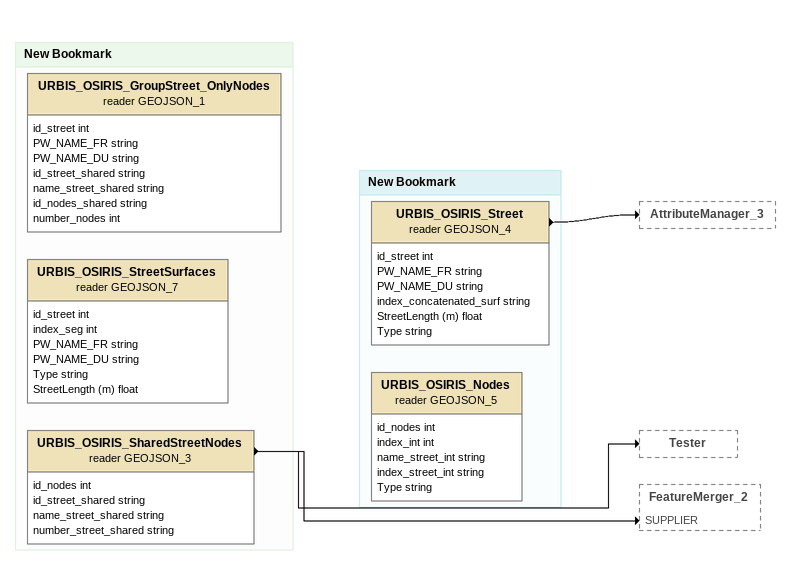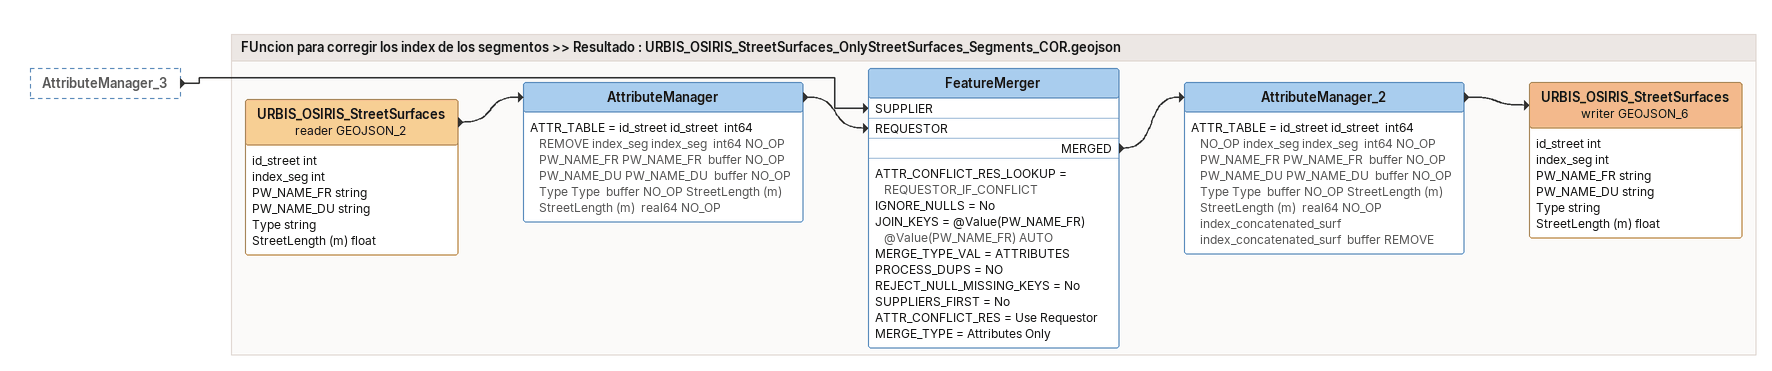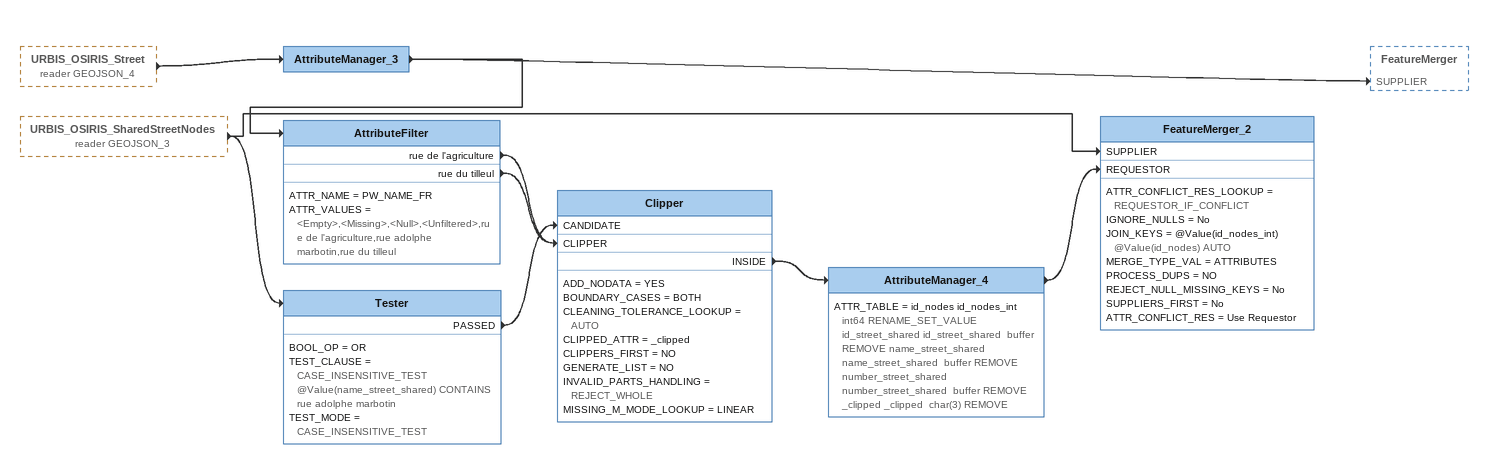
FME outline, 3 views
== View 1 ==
Bookmark: New Bookmark
URBIS_OSIRIS_GroupStreet_OnlyNodes (reader GEOJSON_1)
    attributes: id_street int, PW_NAME_FR string, PW_NAME_DU string, id_street_shared string, name_street_shared string, id_nodes_shared string, number_nodes int
URBIS_OSIRIS_SharedStreetNodes (reader GEOJSON_3)
    attributes: id_nodes int, id_street_shared string, name_street_shared string, number_street_shared string
    -> Tester
    -> FeatureMerger_2 [SUPPLIER]
URBIS_OSIRIS_StreetSurfaces (reader GEOJSON_7)
    attributes: id_street int, index_seg int, PW_NAME_FR string, PW_NAME_DU string, Type string, StreetLength (m) float

Bookmark: New Bookmark
URBIS_OSIRIS_Street (reader GEOJSON_4)
    attributes: id_street int, PW_NAME_FR string, PW_NAME_DU string, index_concatenated_surf string, StreetLength (m) float, Type string
    -> AttributeManager_3
URBIS_OSIRIS_Nodes (reader GEOJSON_5)
    attributes: id_nodes int, index_int int, name_street_int string, index_street_int string, Type string

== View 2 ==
AttributeManager_3 [outside]
    -> FeatureMerger [SUPPLIER]

Bookmark: FUncion para corregir los index de los segmentos >> Resultado : URBIS_OSIRIS_StreetSurfaces_OnlyStreetSurfaces_Segments_COR.geojson
URBIS_OSIRIS_StreetSurfaces (reader GEOJSON_2)
    attributes: id_street int, index_seg int, PW_NAME_FR string, PW_NAME_DU string, Type string, StreetLength (m) float
    -> AttributeManager
AttributeManager
    ATTR_TABLE = id_street id_street  int64 REMOVE index_seg index_seg  int64 NO_OP PW_NAME_FR PW_NAME_FR  buffer NO_OP PW_NAME_DU PW_NAME_DU  buffer NO_OP Type Type  buffer NO_OP StreetLength (m) StreetLength (m)  real64 NO_OP
    -> FeatureMerger [REQUESTOR]
FeatureMerger
    ATTR_CONFLICT_RES_LOOKUP = REQUESTOR_IF_CONFLICT
    IGNORE_NULLS = No
    JOIN_KEYS = @Value(PW_NAME_FR) @Value(PW_NAME_FR) AUTO
    MERGE_TYPE_VAL = ATTRIBUTES
    PROCESS_DUPS = NO
    REJECT_NULL_MISSING_KEYS = No
    SUPPLIERS_FIRST = No
    ATTR_CONFLICT_RES = Use Requestor
    MERGE_TYPE = Attributes Only
    MERGED -> AttributeManager_2
AttributeManager_2
    ATTR_TABLE = id_street id_street  int64 NO_OP index_seg index_seg  int64 NO_OP PW_NAME_FR PW_NAME_FR  buffer NO_OP PW_NAME_DU PW_NAME_DU  buffer NO_OP Type Type  buffer NO_OP StreetLength (m) StreetLength (m)  real64 NO_OP index_concatenated_surf index_concatenated_surf  buffer REMOVE
    -> URBIS_OSIRIS_StreetSurfaces (writer GEOJSON_6)
URBIS_OSIRIS_StreetSurfaces (writer GEOJSON_6)
    attributes: id_street int, index_seg int, PW_NAME_FR string, PW_NAME_DU string, Type string, StreetLength (m) float

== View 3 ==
URBIS_OSIRIS_Street (reader GEOJSON_4) [outside]
    -> AttributeManager_3
URBIS_OSIRIS_SharedStreetNodes (reader GEOJSON_3) [outside]
    -> Tester
    -> FeatureMerger_2 [SUPPLIER]
Tester
    BOOL_OP = OR
    TEST_CLAUSE = CASE_INSENSITIVE_TEST @Value(name_street_shared) CONTAINS rue adolphe marbotin
    TEST_MODE = CASE_INSENSITIVE_TEST
    PASSED -> Clipper [CANDIDATE]
AttributeManager_3
    -> FeatureMerger [SUPPLIER]
    -> AttributeFilter
AttributeFilter
    ATTR_NAME = PW_NAME_FR
    ATTR_VALUES = <Empty>,<Missing>,<Null>,<Unfiltered>,rue de l'agriculture,rue adolphe marbotin,rue du tilleul
    rue de l'agriculture -> Clipper [CLIPPER]
    rue du tilleul -> Clipper [CLIPPER]
Clipper
    ADD_NODATA = YES
    BOUNDARY_CASES = BOTH
    CLEANING_TOLERANCE_LOOKUP = AUTO
    CLIPPED_ATTR = _clipped
    CLIPPERS_FIRST = NO
    GENERATE_LIST = NO
    INVALID_PARTS_HANDLING = REJECT_WHOLE
    MISSING_M_MODE_LOOKUP = LINEAR
    INSIDE -> AttributeManager_4
AttributeManager_4
    ATTR_TABLE = id_nodes id_nodes_int  int64 RENAME_SET_VALUE id_street_shared id_street_shared  buffer REMOVE name_street_shared name_street_shared  buffer REMOVE number_street_shared number_street_shared  buffer REMOVE _clipped _clipped  char(3) REMOVE
    -> FeatureMerger_2 [REQUESTOR]
FeatureMerger_2
    ATTR_CONFLICT_RES_LOOKUP = REQUESTOR_IF_CONFLICT
    IGNORE_NULLS = No
    JOIN_KEYS = @Value(id_nodes_int) @Value(id_nodes) AUTO
    MERGE_TYPE_VAL = ATTRIBUTES
    PROCESS_DUPS = NO
    REJECT_NULL_MISSING_KEYS = No
    SUPPLIERS_FIRST = No
    ATTR_CONFLICT_RES = Use Requestor
